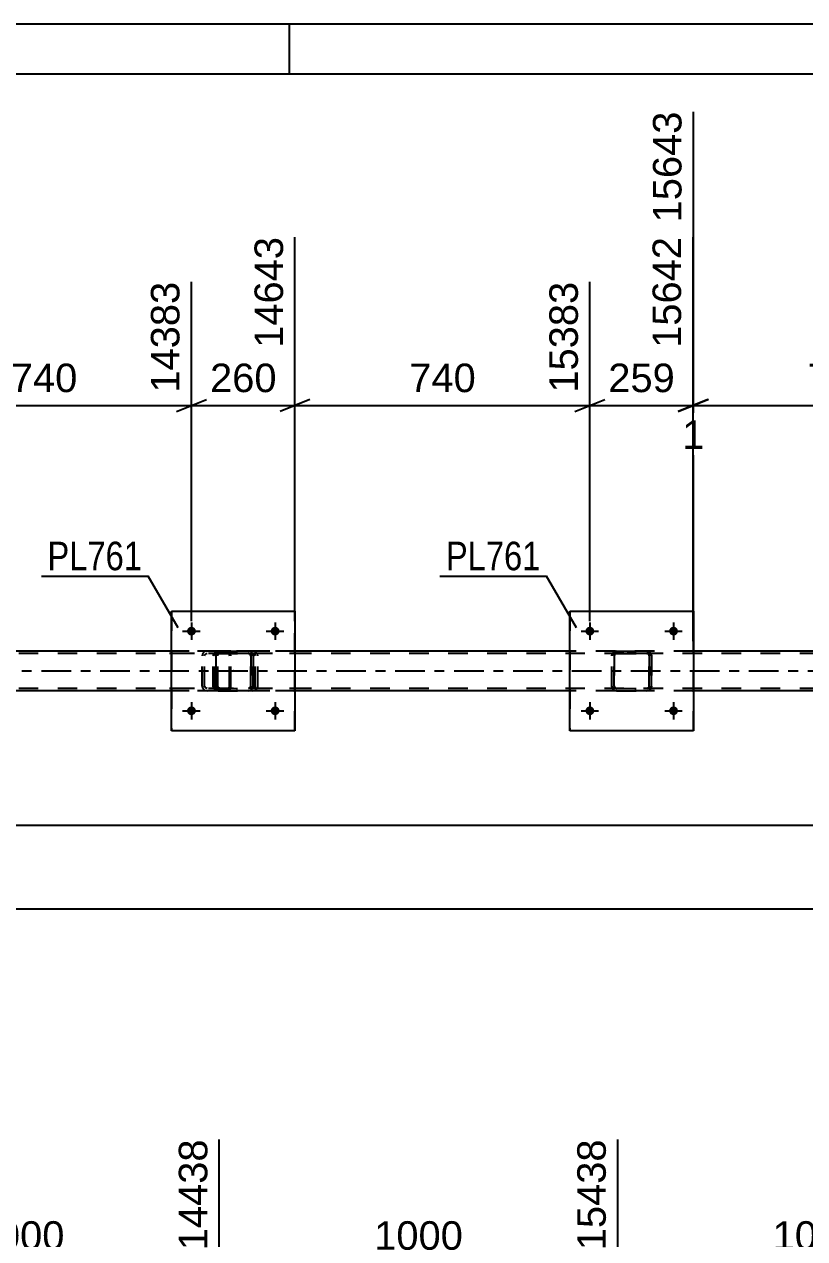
# Model space of a CAD drawing. Header units: millimetres. Extents: x 0 to 3377, y 0 to 1913.
# Drawn here: x 604.4 to 682.7, y 472 to 594 of the extents above; entities that cross this region are included whole.
import ezdxf

# ---------------------------------------------------------------- set-up
doc = ezdxf.new("R2010")
doc.units = ezdxf.units.MM
doc.linetypes.add('DXK_LINE_DOT2', pattern=[3.9198, 1.9599, -1.9599])
doc.linetypes.add('DXK_LINE_DOT3', pattern=[5.9187, 2.979, -0.9799, 0.9799, -0.9799])
doc.styles.add('Arial', font='ARIAL.TTF', dxfattribs={"height": 0.2})
doc.styles.add('Arial Narrow', font='ARIALN.TTF', dxfattribs={"height": 0.2})

# ---------------------------------------------------------------- blocks, each defined once
blk = doc.blocks.new('Unknown-203723820-1133')
at = {"color": 5, "linetype": 'Continuous'}
for p, q in [((841, 594), (0, 594)), ((631, 589), (631, 594)), ((836, 589), (5, 589))]:
    blk.add_line(p, q, dxfattribs=at)
blk = doc.blocks.new('Part-203723820-5994 - 5729')
at = {"color": 2, "linetype": 'Continuous'}
for p, q in [((659.15, 523.04), (659.15, 535.04)), ((659.15, 535.04), (659.15, 535.04)), ((659.15, 535.04), (671.55, 535.04)), ((671.55, 535.04), (671.55, 523.04)), ((659.15, 523.04), (659.15, 523.04)), ((671.55, 523.04), (659.15, 523.04))]:
    blk.add_line(p, q, dxfattribs=at)
at = {"color": 7, "linetype": 'DXK_LINE_DOT2'}
for p, q in [((659.15, 535.04), (659.15, 523.04)), ((659.15, 535.04), (659.15, 535.04)), ((671.55, 523.04), (671.55, 535.04)), ((659.15, 523.04), (659.15, 523.04))]:
    blk.add_line(p, q, dxfattribs=at)
blk = doc.blocks.new('Part-203723820-5863 - 5729')
at = {"color": 7, "linetype": 'DXK_LINE_DOT2'}
for p, q in [((623.35, 530.56), (623.39, 530.75)), ((623.39, 530.74), (623.35, 530.56)), ((623.61, 530.65), (623.66, 530.73)), ((623.66, 530.73), (623.61, 530.65)), ((623.65, 531.01), (623.83, 531.04)), ((623.83, 531.04), (623.65, 531)), ((623.66, 530.73), (623.74, 530.78)), ((623.74, 530.78), (623.66, 530.73)), ((623.74, 530.78), (623.83, 530.8)), ((623.83, 530.8), (623.74, 530.78)), ((623.83, 531.04), (626.87, 531.04)), ((623.83, 531.04), (623.83, 531.04)), ((623.83, 531.04), (626.87, 531.04)), ((623.83, 530.8), (626.87, 530.8)), ((623.83, 530.8), (623.83, 530.8)), ((626.87, 530.8), (623.83, 530.8)), ((626.87, 531.04), (626.87, 531.04)), ((626.87, 531.04), (627.05, 531.01)), ((627.06, 531), (626.87, 531.04)), ((626.87, 530.8), (626.87, 530.8)), ((626.87, 530.8), (626.97, 530.78)), ((626.96, 530.78), (626.87, 530.8)), ((626.96, 530.78), (626.97, 530.78)), ((627.04, 530.73), (626.96, 530.78)), ((626.97, 530.78), (627.04, 530.73)), ((627.04, 530.73), (627.1, 530.65)), ((627.09, 530.65), (627.04, 530.73)), ((627.31, 530.75), (627.35, 530.56)), ((627.35, 530.56), (627.32, 530.74)), ((623.35, 527.52), (623.35, 530.56)), ((623.35, 530.56), (623.35, 530.56)), ((623.35, 527.52), (623.35, 530.56)), ((623.59, 530.56), (623.61, 530.65)), ((623.61, 530.65), (623.59, 530.56)), ((623.59, 527.52), (623.59, 530.56)), ((623.59, 530.56), (623.59, 530.56)), ((623.59, 530.56), (623.59, 527.52)), ((627.11, 530.56), (627.09, 530.65)), ((627.1, 530.65), (627.11, 530.56)), ((627.11, 527.52), (627.11, 530.56)), ((627.11, 530.56), (627.11, 530.56)), ((627.11, 530.56), (627.11, 527.52)), ((627.35, 527.52), (627.35, 530.56)), ((627.35, 530.56), (627.35, 530.56)), ((627.35, 530.56), (627.35, 527.52)), ((623.35, 527.52), (623.35, 527.52)), ((623.39, 527.34), (623.35, 527.52)), ((623.35, 527.52), (623.39, 527.34)), ((623.59, 527.52), (623.59, 527.52)), ((623.61, 527.43), (623.59, 527.52)), ((623.59, 527.52), (623.61, 527.43)), ((623.66, 527.35), (623.61, 527.43)), ((623.61, 527.43), (623.66, 527.35)), ((623.65, 527.08), (623.65, 527.08)), ((623.83, 527.04), (623.65, 527.08)), ((623.65, 527.08), (623.83, 527.04)), ((623.74, 527.3), (623.66, 527.35)), ((623.66, 527.35), (623.74, 527.3)), ((623.83, 527.28), (623.74, 527.3)), ((623.74, 527.3), (623.83, 527.28)), ((623.83, 527.28), (626.87, 527.28)), ((623.83, 527.28), (623.83, 527.28)), ((623.83, 527.28), (626.87, 527.28)), ((623.83, 527.04), (626.87, 527.04)), ((623.83, 527.04), (623.83, 527.04)), ((623.83, 527.04), (626.87, 527.04)), ((626.97, 527.3), (626.87, 527.28)), ((626.87, 527.28), (626.96, 527.3)), ((626.87, 527.28), (626.87, 527.28)), ((627.05, 527.08), (626.87, 527.04)), ((626.87, 527.04), (627.06, 527.08)), ((626.87, 527.04), (626.87, 527.04)), ((626.96, 527.3), (627.04, 527.35)), ((627.04, 527.35), (626.97, 527.3)), ((627.1, 527.43), (627.04, 527.35)), ((627.04, 527.35), (627.09, 527.43)), ((627.09, 527.43), (627.11, 527.52)), ((627.11, 527.52), (627.1, 527.43)), ((627.11, 527.52), (627.11, 527.52)), ((627.35, 527.52), (627.31, 527.34)), ((627.32, 527.34), (627.35, 527.52)), ((627.35, 527.52), (627.35, 527.52))]:
    blk.add_line(p, q, dxfattribs=at)
at = {"color": 7, "linetype": 'DXK_LINE_DOT3'}
blk.add_line((625.36, 529.04), (625.35, 529.04), dxfattribs=at)
at = {"color": 7, "linetype": 'DXK_LINE_DOT2'}
for centre, start, end in [((623.83, 530.56), 112.5, 157.5), ((623.83, 530.56), 112.5, 157.5), ((626.87, 530.56), 22.5, 67.5), ((626.87, 530.56), 22.5, 67.5), ((623.83, 527.52), 202.5, 247.5), ((623.83, 527.52), 202.5, 247.5), ((626.87, 527.52), 292.5, 337.5), ((626.87, 527.52), 292.5, 337.5)]:
    blk.add_arc(centre, 0.48, start, end, dxfattribs=at)
blk = doc.blocks.new('Part-203723820-5740 - 5729')
at = {"color": 7, "linetype": 'DXK_LINE_DOT2'}
for p, q in [((663.35, 530.56), (663.39, 530.75)), ((663.39, 530.74), (663.35, 530.56)), ((663.61, 530.65), (663.66, 530.73)), ((663.66, 530.73), (663.61, 530.65)), ((663.65, 531.01), (663.83, 531.04)), ((663.83, 531.04), (663.65, 531)), ((663.66, 530.73), (663.74, 530.78)), ((663.74, 530.78), (663.66, 530.73)), ((663.74, 530.78), (663.83, 530.8)), ((663.83, 530.8), (663.74, 530.78)), ((663.83, 531.04), (666.87, 531.04)), ((663.83, 531.04), (663.83, 531.04)), ((663.83, 531.04), (666.87, 531.04)), ((663.83, 530.8), (666.87, 530.8)), ((663.83, 530.8), (663.83, 530.8)), ((666.87, 530.8), (663.83, 530.8)), ((666.87, 531.04), (666.87, 531.04)), ((666.87, 531.04), (667.05, 531.01)), ((667.06, 531), (666.87, 531.04)), ((666.87, 530.8), (666.87, 530.8)), ((666.87, 530.8), (666.97, 530.78)), ((666.96, 530.78), (666.87, 530.8)), ((666.96, 530.78), (666.97, 530.78)), ((667.04, 530.73), (666.96, 530.78)), ((666.97, 530.78), (667.04, 530.73)), ((667.04, 530.73), (667.1, 530.65)), ((667.09, 530.65), (667.04, 530.73)), ((667.31, 530.75), (667.35, 530.56)), ((667.35, 530.56), (667.32, 530.74)), ((663.35, 527.52), (663.35, 530.56)), ((663.35, 530.56), (663.35, 530.56)), ((663.35, 527.52), (663.35, 530.56)), ((663.59, 530.56), (663.61, 530.65)), ((663.61, 530.65), (663.59, 530.56)), ((663.59, 527.52), (663.59, 530.56)), ((663.59, 530.56), (663.59, 530.56)), ((663.59, 530.56), (663.59, 527.52)), ((667.11, 530.56), (667.09, 530.65)), ((667.1, 530.65), (667.11, 530.56)), ((667.11, 527.52), (667.11, 530.56)), ((667.11, 530.56), (667.11, 530.56)), ((667.11, 530.56), (667.11, 527.52)), ((667.35, 527.52), (667.35, 530.56)), ((667.35, 530.56), (667.35, 530.56)), ((667.35, 530.56), (667.35, 527.52)), ((663.35, 527.52), (663.35, 527.52)), ((663.39, 527.34), (663.35, 527.52)), ((663.35, 527.52), (663.39, 527.34)), ((663.59, 527.52), (663.59, 527.52)), ((663.61, 527.43), (663.59, 527.52)), ((663.59, 527.52), (663.61, 527.43)), ((663.66, 527.35), (663.61, 527.43)), ((663.61, 527.43), (663.66, 527.35)), ((663.65, 527.08), (663.65, 527.08)), ((663.83, 527.04), (663.65, 527.08)), ((663.65, 527.08), (663.83, 527.04)), ((663.74, 527.3), (663.66, 527.35)), ((663.66, 527.35), (663.74, 527.3)), ((663.83, 527.28), (663.74, 527.3)), ((663.74, 527.3), (663.83, 527.28)), ((663.83, 527.28), (666.87, 527.28)), ((663.83, 527.28), (663.83, 527.28)), ((663.83, 527.28), (666.87, 527.28)), ((663.83, 527.04), (666.87, 527.04)), ((663.83, 527.04), (663.83, 527.04)), ((663.83, 527.04), (666.87, 527.04)), ((666.97, 527.3), (666.87, 527.28)), ((666.87, 527.28), (666.96, 527.3)), ((666.87, 527.28), (666.87, 527.28)), ((667.05, 527.08), (666.87, 527.04)), ((666.87, 527.04), (667.06, 527.08)), ((666.87, 527.04), (666.87, 527.04)), ((666.96, 527.3), (667.04, 527.35)), ((667.04, 527.35), (666.97, 527.3)), ((667.1, 527.43), (667.04, 527.35)), ((667.04, 527.35), (667.09, 527.43)), ((667.09, 527.43), (667.11, 527.52)), ((667.11, 527.52), (667.1, 527.43)), ((667.11, 527.52), (667.11, 527.52)), ((667.35, 527.52), (667.31, 527.34)), ((667.32, 527.34), (667.35, 527.52)), ((667.35, 527.52), (667.35, 527.52))]:
    blk.add_line(p, q, dxfattribs=at)
at = {"color": 7, "linetype": 'DXK_LINE_DOT3'}
blk.add_line((665.36, 529.04), (665.35, 529.04), dxfattribs=at)
at = {"color": 7, "linetype": 'DXK_LINE_DOT2'}
for centre, start, end in [((663.83, 530.56), 112.5, 157.5), ((663.83, 530.56), 112.5, 157.5), ((666.87, 530.56), 22.5, 67.5), ((666.87, 530.56), 22.5, 67.5), ((663.83, 527.52), 202.5, 247.5), ((663.83, 527.52), 202.5, 247.5), ((666.87, 527.52), 292.5, 337.5), ((666.87, 527.52), 292.5, 337.5)]:
    blk.add_arc(centre, 0.48, start, end, dxfattribs=at)
blk = doc.blocks.new('Part-203723820-5755 - 5729')
at = {"color": 7, "linetype": 'DXK_LINE_DOT2'}
for p, q in [((766.49, 530.8), (91.16, 530.8)), ((631.55, 531.04), (619.15, 531.04)), ((671.55, 531.04), (659.15, 531.04)), ((766.49, 527.28), (91.16, 527.28)), ((631.55, 527.04), (619.15, 527.04)), ((671.55, 527.04), (659.15, 527.04))]:
    blk.add_line(p, q, dxfattribs=at)
at = {"color": 2, "linetype": 'Continuous'}
for p, q in [((619.15, 531.04), (591.55, 531.04)), ((659.15, 531.04), (631.55, 531.04)), ((699.15, 531.04), (671.55, 531.04)), ((619.15, 527.04), (591.55, 527.04)), ((659.15, 527.04), (631.55, 527.04)), ((699.15, 527.04), (671.55, 527.04))]:
    blk.add_line(p, q, dxfattribs=at)
at = {"color": 7, "linetype": 'DXK_LINE_DOT3'}
blk.add_line((91.16, 529.04), (766.49, 529.04), dxfattribs=at)
blk = doc.blocks.new('Part-203723820-5862 - 5729')
at = {"color": 2, "linetype": 'Continuous'}
for p, q in [((619.15, 523.04), (619.15, 535.04)), ((619.15, 535.04), (619.15, 535.04)), ((619.15, 535.04), (631.55, 535.04)), ((631.55, 535.04), (631.55, 523.04)), ((619.15, 523.04), (619.15, 523.04)), ((631.55, 523.04), (619.15, 523.04))]:
    blk.add_line(p, q, dxfattribs=at)
at = {"color": 7, "linetype": 'DXK_LINE_DOT2'}
for p, q in [((619.15, 535.04), (619.15, 523.04)), ((619.15, 535.04), (619.15, 535.04)), ((631.55, 523.04), (631.55, 535.04)), ((619.15, 523.04), (619.15, 523.04))]:
    blk.add_line(p, q, dxfattribs=at)
blk = doc.blocks.new('Part-203723820-5850 - 5729')
at = {"color": 7, "linetype": 'DXK_LINE_DOT2'}
for p, q in [((623.59, 530.75), (623.55, 530.56)), ((623.82, 530.65), (623.88, 530.73)), ((624.06, 531.04), (623.86, 531.01)), ((623.88, 530.73), (623.96, 530.78)), ((623.96, 530.78), (624.06, 530.8)), ((632.95, 531.04), (624.06, 531.04)), ((632.95, 530.8), (624.06, 530.8)), ((627.49, 531.01), (627.3, 531.04)), ((627.3, 530.8), (627.39, 530.78)), ((627.39, 530.78), (627.48, 530.73)), ((627.48, 530.73), (627.53, 530.65)), ((627.81, 530.56), (627.77, 530.75)), ((623.55, 527.52), (623.55, 530.56)), ((623.8, 530.56), (623.82, 530.65)), ((623.8, 527.52), (623.8, 530.56)), ((627.53, 530.65), (627.55, 530.56)), ((627.55, 527.52), (627.55, 530.56)), ((627.81, 527.52), (627.81, 530.56)), ((623.55, 527.52), (623.59, 527.34)), ((623.82, 527.43), (623.8, 527.52)), ((623.88, 527.35), (623.82, 527.43)), ((623.86, 527.08), (624.06, 527.04)), ((623.96, 527.3), (623.88, 527.35)), ((624.06, 527.28), (623.96, 527.3)), ((632.95, 527.28), (624.06, 527.28)), ((632.95, 527.04), (624.06, 527.04)), ((627.39, 527.3), (627.3, 527.28)), ((627.3, 527.04), (627.49, 527.08)), ((627.48, 527.35), (627.39, 527.3)), ((627.53, 527.43), (627.48, 527.35)), ((627.55, 527.52), (627.53, 527.43)), ((627.77, 527.34), (627.81, 527.52))]:
    blk.add_line(p, q, dxfattribs=at)
for centre, start, end in [((624.04, 530.54), 110.7583, 155.68), ((627.31, 530.54), 24.32, 69.2417), ((624.04, 527.54), 204.32, 249.2417), ((627.31, 527.54), 290.7583, 335.68)]:
    blk.add_arc(centre, 0.496, start, end, dxfattribs=at)
blk = doc.blocks.new('Bolt-203723820-5856 - 5729')
at = {"linetype": 'Continuous'}
for points in [[(620.71, 533.04), (620.72, 533.13), (620.75, 533.22), (620.8, 533.3), (620.86, 533.37), (620.93, 533.42), (621.02, 533.46), (621.11, 533.48), (621.2, 533.48), (621.29, 533.46), (621.37, 533.42), (621.45, 533.37), (621.51, 533.3), (621.56, 533.22), (621.58, 533.13), (621.59, 533.04), (621.58, 532.95), (621.56, 532.86), (621.51, 532.78), (621.45, 532.71), (621.37, 532.66), (621.29, 532.62), (621.2, 532.6), (621.11, 532.6), (621.02, 532.62), (620.93, 532.66), (620.86, 532.71), (620.8, 532.78), (620.75, 532.86), (620.72, 532.95)], [(629.11, 533.04), (629.12, 533.13), (629.15, 533.22), (629.2, 533.3), (629.26, 533.37), (629.33, 533.42), (629.42, 533.46), (629.51, 533.48), (629.6, 533.48), (629.69, 533.46), (629.77, 533.42), (629.85, 533.37), (629.91, 533.3), (629.96, 533.22), (629.98, 533.13), (629.99, 533.04), (629.98, 532.95), (629.96, 532.86), (629.91, 532.78), (629.85, 532.71), (629.77, 532.66), (629.69, 532.62), (629.6, 532.6), (629.51, 532.6), (629.42, 532.62), (629.33, 532.66), (629.26, 532.71), (629.2, 532.78), (629.15, 532.86), (629.12, 532.95)]]:
    blk.add_hatch(color=1, dxfattribs=at).paths.add_polyline_path(points)
at = {"color": 1, "linetype": 'Continuous'}
for p, q in [((621.15, 533.92), (621.15, 532.16)), ((629.55, 533.92), (629.55, 532.16)), ((620.27, 533.04), (622.03, 533.04)), ((628.67, 533.04), (630.43, 533.04))]:
    blk.add_line(p, q, dxfattribs=at)
blk = doc.blocks.new('Bolt-203723820-5857 - 5729')
at = {"linetype": 'Continuous'}
for points in [[(620.71, 525.04), (620.72, 525.13), (620.75, 525.22), (620.8, 525.3), (620.86, 525.37), (620.93, 525.42), (621.02, 525.46), (621.11, 525.48), (621.2, 525.48), (621.29, 525.46), (621.37, 525.42), (621.45, 525.37), (621.51, 525.3), (621.56, 525.22), (621.58, 525.13), (621.59, 525.04), (621.58, 524.95), (621.56, 524.86), (621.51, 524.78), (621.45, 524.71), (621.37, 524.66), (621.29, 524.62), (621.2, 524.6), (621.11, 524.6), (621.02, 524.62), (620.93, 524.66), (620.86, 524.71), (620.8, 524.78), (620.75, 524.86), (620.72, 524.95)], [(629.11, 525.04), (629.12, 525.13), (629.15, 525.22), (629.2, 525.3), (629.26, 525.37), (629.33, 525.42), (629.42, 525.46), (629.51, 525.48), (629.6, 525.48), (629.69, 525.46), (629.77, 525.42), (629.85, 525.37), (629.91, 525.3), (629.96, 525.22), (629.98, 525.13), (629.99, 525.04), (629.98, 524.95), (629.96, 524.86), (629.91, 524.78), (629.85, 524.71), (629.77, 524.66), (629.69, 524.62), (629.6, 524.6), (629.51, 524.6), (629.42, 524.62), (629.33, 524.66), (629.26, 524.71), (629.2, 524.78), (629.15, 524.86), (629.12, 524.95)]]:
    blk.add_hatch(color=1, dxfattribs=at).paths.add_polyline_path(points)
at = {"color": 1, "linetype": 'Continuous'}
for p, q in [((621.15, 525.92), (621.15, 524.16)), ((629.55, 525.92), (629.55, 524.16)), ((620.27, 525.04), (622.03, 525.04)), ((628.67, 525.04), (630.43, 525.04))]:
    blk.add_line(p, q, dxfattribs=at)
blk = doc.blocks.new('Bolt-203723820-5920 - 5729')
at = {"linetype": 'Continuous'}
for points in [[(660.71, 533.04), (660.72, 533.13), (660.75, 533.22), (660.8, 533.3), (660.86, 533.37), (660.93, 533.42), (661.02, 533.46), (661.11, 533.48), (661.2, 533.48), (661.29, 533.46), (661.37, 533.42), (661.45, 533.37), (661.51, 533.3), (661.56, 533.22), (661.58, 533.13), (661.59, 533.04), (661.58, 532.95), (661.56, 532.86), (661.51, 532.78), (661.45, 532.71), (661.37, 532.66), (661.29, 532.62), (661.2, 532.6), (661.11, 532.6), (661.02, 532.62), (660.93, 532.66), (660.86, 532.71), (660.8, 532.78), (660.75, 532.86), (660.72, 532.95)], [(669.11, 533.04), (669.12, 533.13), (669.15, 533.22), (669.2, 533.3), (669.26, 533.37), (669.33, 533.42), (669.42, 533.46), (669.51, 533.48), (669.6, 533.48), (669.69, 533.46), (669.77, 533.42), (669.85, 533.37), (669.91, 533.3), (669.96, 533.22), (669.98, 533.13), (669.99, 533.04), (669.98, 532.95), (669.96, 532.86), (669.91, 532.78), (669.85, 532.71), (669.77, 532.66), (669.69, 532.62), (669.6, 532.6), (669.51, 532.6), (669.42, 532.62), (669.33, 532.66), (669.26, 532.71), (669.2, 532.78), (669.15, 532.86), (669.12, 532.95)]]:
    blk.add_hatch(color=1, dxfattribs=at).paths.add_polyline_path(points)
at = {"color": 1, "linetype": 'Continuous'}
for p, q in [((661.15, 533.92), (661.15, 532.16)), ((669.55, 533.92), (669.55, 532.16)), ((660.27, 533.04), (662.03, 533.04)), ((668.67, 533.04), (670.43, 533.04))]:
    blk.add_line(p, q, dxfattribs=at)
blk = doc.blocks.new('Bolt-203723820-5921 - 5729')
at = {"linetype": 'Continuous'}
for points in [[(660.71, 525.04), (660.72, 525.13), (660.75, 525.22), (660.8, 525.3), (660.86, 525.37), (660.93, 525.42), (661.02, 525.46), (661.11, 525.48), (661.2, 525.48), (661.29, 525.46), (661.37, 525.42), (661.45, 525.37), (661.51, 525.3), (661.56, 525.22), (661.58, 525.13), (661.59, 525.04), (661.58, 524.95), (661.56, 524.86), (661.51, 524.78), (661.45, 524.71), (661.37, 524.66), (661.29, 524.62), (661.2, 524.6), (661.11, 524.6), (661.02, 524.62), (660.93, 524.66), (660.86, 524.71), (660.8, 524.78), (660.75, 524.86), (660.72, 524.95)], [(669.11, 525.04), (669.12, 525.13), (669.15, 525.22), (669.2, 525.3), (669.26, 525.37), (669.33, 525.42), (669.42, 525.46), (669.51, 525.48), (669.6, 525.48), (669.69, 525.46), (669.77, 525.42), (669.85, 525.37), (669.91, 525.3), (669.96, 525.22), (669.98, 525.13), (669.99, 525.04), (669.98, 524.95), (669.96, 524.86), (669.91, 524.78), (669.85, 524.71), (669.77, 524.66), (669.69, 524.62), (669.6, 524.6), (669.51, 524.6), (669.42, 524.62), (669.33, 524.66), (669.26, 524.71), (669.2, 524.78), (669.15, 524.86), (669.12, 524.95)]]:
    blk.add_hatch(color=1, dxfattribs=at).paths.add_polyline_path(points)
at = {"color": 1, "linetype": 'Continuous'}
for p, q in [((661.15, 525.92), (661.15, 524.16)), ((669.55, 525.92), (669.55, 524.16)), ((660.27, 525.04), (662.03, 525.04)), ((668.67, 525.04), (670.43, 525.04))]:
    blk.add_line(p, q, dxfattribs=at)
blk = doc.blocks.new('Part-203723820-5982 - 5729')
at = {"color": 7, "linetype": 'DXK_LINE_DOT2'}
for p, q in [((624.83, 531.04), (617.89, 531.04)), ((624.83, 530.8), (617.89, 530.8)), ((622.27, 530.75), (622.23, 530.56)), ((622.5, 530.65), (622.56, 530.73)), ((622.73, 531.04), (622.54, 531.01)), ((622.56, 530.73), (622.64, 530.78)), ((622.64, 530.78), (622.73, 530.8)), ((623.55, 530.8), (623.55, 531.04)), ((624.93, 531.01), (624.83, 531.04)), ((624.83, 530.8), (624.88, 530.78)), ((624.88, 530.78), (624.92, 530.73)), ((624.92, 530.73), (624.95, 530.65)), ((625.02, 530.9), (624.93, 531.01)), ((625.08, 530.75), (625.02, 530.9)), ((625.1, 530.56), (625.08, 530.75)), ((622.23, 527.52), (622.23, 530.56)), ((622.48, 530.56), (622.5, 530.65)), ((622.48, 527.52), (622.48, 530.56)), ((624.95, 530.65), (624.96, 530.56)), ((624.96, 527.52), (624.96, 530.56)), ((625.1, 527.52), (625.1, 530.56)), ((624.83, 527.28), (617.89, 527.28)), ((624.83, 527.04), (617.89, 527.04)), ((622.23, 527.52), (622.27, 527.34)), ((622.5, 527.43), (622.48, 527.52)), ((622.56, 527.35), (622.5, 527.43)), ((622.54, 527.08), (622.73, 527.04)), ((622.64, 527.3), (622.56, 527.35)), ((622.73, 527.28), (622.64, 527.3)), ((623.55, 527.04), (623.55, 527.28)), ((624.88, 527.3), (624.83, 527.28)), ((624.83, 527.04), (624.93, 527.08)), ((624.92, 527.35), (624.88, 527.3)), ((624.95, 527.43), (624.92, 527.35)), ((624.93, 527.08), (625.02, 527.18)), ((624.96, 527.52), (624.95, 527.43)), ((625.02, 527.18), (625.08, 527.34)), ((625.08, 527.34), (625.1, 527.52))]:
    blk.add_line(p, q, dxfattribs=at)
for centre, start, end in [((622.72, 530.55), 111.1941, 156.1506), ((622.72, 527.54), 203.8494, 248.8059)]:
    blk.add_arc(centre, 0.492, start, end, dxfattribs=at)
blk = doc.blocks.new('StraightDimension-203723820-9085 - 5729')
at = {"color": 7, "linetype": 'Continuous'}
for p, q in [((631.55, 534.04), (631.55, 572.62)), ((661.15, 534.04), (661.15, 568.12)), ((633.05, 556.3), (630.05, 555.1)), ((659.65, 555.1), (662.65, 556.3)), ((631.55, 555.7), (661.15, 555.7))]:
    blk.add_line(p, q, dxfattribs=at)
at = {"color": 0}
blk.add_wipeout([(650.29, 556.45), (650.29, 560.65), (642.42, 560.65), (642.42, 556.45)], dxfattribs=at)
at = {"color": 3, "style": 'Arial'}
blk.add_text('740', height=2.865, dxfattribs=at).set_placement((643.02, 557.05))
at = {"color": 0, "linetype": 'Continuous'}
blk.add_wipeout([(660.55, 568.72), (656.35, 568.72), (656.35, 556.4), (660.55, 556.4)], dxfattribs=at)
at = {"color": 3, "linetype": 'Continuous', "style": 'Arial'}
blk.add_text('15383', height=2.865, rotation=90.0002, dxfattribs=at).set_placement((659.95, 557))
blk = doc.blocks.new('StraightDimension-203723820-6089 - 5729')
at = {"color": 7, "linetype": 'Continuous'}
blk.add_line((57.32, 513.54), (766.49, 513.54), dxfattribs=at)
blk = doc.blocks.new('StraightDimension-203723820-6110 - 5729')
at = {"color": 7, "linetype": 'Continuous'}
blk.add_line((56.68, 505.15), (767.13, 505.15), dxfattribs=at)
blk = doc.blocks.new('StraightDimension-203723820-9082 - 5729')
at = {"color": 7, "linetype": 'Continuous'}
for p, q in [((671.55, 532.04), (671.55, 585.22)), ((701.15, 534.04), (701.15, 568.12)), ((673.05, 556.3), (670.05, 555.1)), ((699.65, 555.1), (702.65, 556.3)), ((671.55, 555.7), (701.15, 555.7))]:
    blk.add_line(p, q, dxfattribs=at)
at = {"color": 0}
blk.add_wipeout([(690.29, 556.45), (690.29, 560.65), (682.42, 560.65), (682.42, 556.45)], dxfattribs=at)
at = {"color": 3, "style": 'Arial'}
blk.add_text('740', height=2.865, dxfattribs=at).set_placement((683.02, 557.05))
at = {"color": 0, "linetype": 'Continuous'}
blk.add_wipeout([(700.55, 568.72), (696.35, 568.72), (696.35, 556.4), (700.55, 556.4)], dxfattribs=at)
at = {"color": 3, "linetype": 'Continuous', "style": 'Arial'}
blk.add_text('16383', height=2.865, rotation=90.0002, dxfattribs=at).set_placement((699.95, 557))
blk = doc.blocks.new('StraightDimension-203723820-9083 - 5729')
at = {"color": 7, "linetype": 'Continuous'}
for p, q in [((671.55, 532.04), (671.55, 585.22)), ((671.51, 532.04), (671.51, 572.62)), ((670.01, 555.1), (673.01, 556.3)), ((673.05, 556.3), (670.05, 555.1)), ((671.51, 555.7), (671.55, 555.7))]:
    blk.add_line(p, q, dxfattribs=at)
at = {"color": 0, "linetype": 'Continuous'}
blk.add_wipeout([(670.95, 585.82), (666.75, 585.82), (666.75, 573.5), (670.95, 573.5)], dxfattribs=at)
at = {"color": 0}
blk.add_wipeout([(673.24, 550.75), (673.24, 554.95), (669.82, 554.95), (669.82, 550.75)], dxfattribs=at)
at = {"color": 3, "linetype": 'Continuous', "style": 'Arial'}
blk.add_text('15643', height=2.865, rotation=90.0002, dxfattribs=at).set_placement((670.35, 574.1))
at = {"color": 3, "style": 'Arial'}
blk.add_text('1', height=2.87, dxfattribs=at).set_placement((670.42, 551.35))
blk = doc.blocks.new('StraightDimension-203723820-9084 - 5729')
at = {"color": 7, "linetype": 'Continuous'}
for p, q in [((671.51, 532.04), (671.51, 572.62)), ((661.15, 534.04), (661.15, 568.12)), ((659.65, 555.1), (662.65, 556.3)), ((673.01, 556.3), (670.01, 555.1)), ((661.15, 555.7), (671.51, 555.7))]:
    blk.add_line(p, q, dxfattribs=at)
at = {"color": 0}
blk.add_wipeout([(670.27, 556.45), (670.27, 560.65), (662.4, 560.65), (662.4, 556.45)], dxfattribs=at)
at = {"color": 3, "style": 'Arial'}
blk.add_text('259', height=2.865, dxfattribs=at).set_placement((663, 557.05))
at = {"color": 0, "linetype": 'Continuous'}
blk.add_wipeout([(670.91, 573.22), (666.71, 573.22), (666.71, 560.9), (670.91, 560.9)], dxfattribs=at)
at = {"color": 3, "linetype": 'Continuous', "style": 'Arial'}
blk.add_text('15642', height=2.865, rotation=90.0002, dxfattribs=at).set_placement((670.31, 561.5))
blk = doc.blocks.new('StraightDimension-203723820-9086 - 5729')
at = {"color": 7, "linetype": 'Continuous'}
for p, q in [((631.55, 534.04), (631.55, 572.62)), ((621.15, 534.04), (621.15, 568.12)), ((619.65, 555.1), (622.65, 556.3)), ((633.05, 556.3), (630.05, 555.1)), ((621.15, 555.7), (631.55, 555.7))]:
    blk.add_line(p, q, dxfattribs=at)
at = {"color": 0}
blk.add_wipeout([(630.29, 556.45), (630.29, 560.65), (622.42, 560.65), (622.42, 556.45)], dxfattribs=at)
at = {"color": 3, "style": 'Arial'}
blk.add_text('260', height=2.865, dxfattribs=at).set_placement((623.02, 557.05))
at = {"color": 0, "linetype": 'Continuous'}
blk.add_wipeout([(630.95, 573.22), (626.75, 573.22), (626.75, 560.9), (630.95, 560.9)], dxfattribs=at)
at = {"color": 3, "linetype": 'Continuous', "style": 'Arial'}
blk.add_text('14643', height=2.865, rotation=90.0002, dxfattribs=at).set_placement((630.35, 561.5))
blk = doc.blocks.new('StraightDimension-203723820-9087 - 5729')
at = {"color": 7, "linetype": 'Continuous'}
for p, q in [((591.55, 534.04), (591.55, 572.62)), ((621.15, 534.04), (621.15, 568.12)), ((593.05, 556.3), (590.05, 555.1)), ((619.65, 555.1), (622.65, 556.3)), ((591.55, 555.7), (621.15, 555.7))]:
    blk.add_line(p, q, dxfattribs=at)
at = {"color": 0}
blk.add_wipeout([(610.29, 556.45), (610.29, 560.65), (602.42, 560.65), (602.42, 556.45)], dxfattribs=at)
at = {"color": 3, "style": 'Arial'}
blk.add_text('740', height=2.865, dxfattribs=at).set_placement((603.02, 557.05))
at = {"color": 0, "linetype": 'Continuous'}
blk.add_wipeout([(620.55, 568.72), (616.35, 568.72), (616.35, 556.4), (620.55, 556.4)], dxfattribs=at)
at = {"color": 3, "linetype": 'Continuous', "style": 'Arial'}
blk.add_text('14383', height=2.865, rotation=90.0002, dxfattribs=at).set_placement((619.95, 557))
blk = doc.blocks.new('StraightDimension-203723820-3560 - 2969')
at = {"color": 7, "linetype": 'Continuous'}
for p, q in [((663.95, 433.15), (663.95, 481.97)), ((703.95, 433.15), (703.95, 481.97)), ((665.45, 470.15), (662.45, 468.95)), ((702.45, 468.95), (705.45, 470.15)), ((663.95, 469.55), (703.95, 469.55))]:
    blk.add_line(p, q, dxfattribs=at)
at = {"color": 0}
blk.add_wipeout([(689, 470.3), (689, 474.5), (678.9, 474.5), (678.9, 470.3)], dxfattribs=at)
at = {"color": 3, "style": 'Arial'}
blk.add_text('1000', height=2.865, dxfattribs=at).set_placement((679.5, 470.9))
at = {"color": 0, "linetype": 'Continuous'}
blk.add_wipeout([(703.35, 482.57), (699.15, 482.57), (699.15, 470.25), (703.35, 470.25)], dxfattribs=at)
at = {"color": 3, "linetype": 'Continuous', "style": 'Arial'}
blk.add_text('16438', height=2.865, rotation=90.0002, dxfattribs=at).set_placement((702.75, 470.85))
blk = doc.blocks.new('StraightDimension-203723820-3570 - 2969')
at = {"color": 7, "linetype": 'Continuous'}
for p, q in [((623.95, 433.15), (623.95, 481.97)), ((663.95, 433.15), (663.95, 481.97)), ((625.45, 470.15), (622.45, 468.95)), ((662.45, 468.95), (665.45, 470.15)), ((623.95, 469.55), (663.95, 469.55))]:
    blk.add_line(p, q, dxfattribs=at)
at = {"color": 0}
blk.add_wipeout([(649, 470.3), (649, 474.5), (638.9, 474.5), (638.9, 470.3)], dxfattribs=at)
at = {"color": 3, "style": 'Arial'}
blk.add_text('1000', height=2.865, dxfattribs=at).set_placement((639.5, 470.9))
at = {"color": 0, "linetype": 'Continuous'}
blk.add_wipeout([(663.35, 482.57), (659.15, 482.57), (659.15, 470.25), (663.35, 470.25)], dxfattribs=at)
at = {"color": 3, "linetype": 'Continuous', "style": 'Arial'}
blk.add_text('15438', height=2.865, rotation=90.0002, dxfattribs=at).set_placement((662.75, 470.85))
blk = doc.blocks.new('StraightDimension-203723820-3580 - 2969')
at = {"color": 7, "linetype": 'Continuous'}
for p, q in [((583.95, 432.4), (583.95, 481.97)), ((623.95, 433.15), (623.95, 481.97)), ((585.45, 470.15), (582.45, 468.95)), ((622.45, 468.95), (625.45, 470.15)), ((583.95, 469.55), (623.95, 469.55))]:
    blk.add_line(p, q, dxfattribs=at)
at = {"color": 0}
blk.add_wipeout([(609, 470.3), (609, 474.5), (598.9, 474.5), (598.9, 470.3)], dxfattribs=at)
at = {"color": 3, "style": 'Arial'}
blk.add_text('1000', height=2.865, dxfattribs=at).set_placement((599.5, 470.9))
at = {"color": 0, "linetype": 'Continuous'}
blk.add_wipeout([(623.35, 482.57), (619.15, 482.57), (619.15, 470.25), (623.35, 470.25)], dxfattribs=at)
at = {"color": 3, "linetype": 'Continuous', "style": 'Arial'}
blk.add_text('14438', height=2.865, rotation=90.0002, dxfattribs=at).set_placement((622.75, 470.85))
blk = doc.blocks.new('Mark-203723820-5858 - 5729')
at = {"color": 0}
blk.add_wipeout([(616.21, 539.16), (616.21, 542.16), (606.7, 542.16), (606.7, 539.16)], dxfattribs=at)
blk.add_wipeout([(616.21, 539.16), (616.21, 542.16), (606.7, 542.16), (606.7, 539.16)], dxfattribs=at)
at = {"color": 30, "linetype": 'Continuous'}
for p in [(606.1, 538.56), (619.81, 533.36)]:
    blk.add_line(p, (616.81, 538.56), dxfattribs=at)
at = {"color": 3, "style": 'Arial Narrow'}
blk.add_text('PL761', height=2.863, dxfattribs=at).set_placement((606.7, 539.16))
blk = doc.blocks.new('Mark-203723820-5990 - 5729')
at = {"color": 0}
blk.add_wipeout([(656.21, 539.16), (656.21, 542.16), (646.7, 542.16), (646.7, 539.16)], dxfattribs=at)
blk.add_wipeout([(656.21, 539.16), (656.21, 542.16), (646.7, 542.16), (646.7, 539.16)], dxfattribs=at)
at = {"color": 30, "linetype": 'Continuous'}
for p in [(646.1, 538.56), (659.81, 533.36)]:
    blk.add_line(p, (656.81, 538.56), dxfattribs=at)
at = {"color": 3, "style": 'Arial Narrow'}
blk.add_text('PL761', height=2.863, dxfattribs=at).set_placement((646.7, 539.16))

msp = doc.modelspace()

# ---------------------------------------------------------------- block references
for name in ['Unknown-203723820-1133', 'Part-203723820-5862 - 5729', 'Part-203723820-5994 - 5729', 'Bolt-203723820-5856 - 5729', 'Bolt-203723820-5920 - 5729', 'Part-203723820-5755 - 5729', 'Part-203723820-5982 - 5729', 'Part-203723820-5863 - 5729', 'Part-203723820-5850 - 5729', 'Part-203723820-5740 - 5729', 'Bolt-203723820-5857 - 5729', 'Bolt-203723820-5921 - 5729']:
    msp.add_blockref(name, (0, 0))

# ---------------------------------------------------------------- next in the draw order: block references
for name in ['StraightDimension-203723820-9082 - 5729', 'StraightDimension-203723820-9085 - 5729', 'StraightDimension-203723820-6089 - 5729', 'StraightDimension-203723820-3560 - 2969']:
    msp.add_blockref(name, (0, 0))

# ---------------------------------------------------------------- next in the draw order: block references
for name in ['StraightDimension-203723820-9083 - 5729', 'StraightDimension-203723820-9086 - 5729', 'StraightDimension-203723820-6110 - 5729', 'StraightDimension-203723820-3570 - 2969']:
    msp.add_blockref(name, (0, 0))

# ---------------------------------------------------------------- next in the draw order: block references
for name in ['StraightDimension-203723820-9087 - 5729', 'StraightDimension-203723820-9084 - 5729', 'StraightDimension-203723820-3580 - 2969']:
    msp.add_blockref(name, (0, 0))

# ---------------------------------------------------------------- next in the draw order: block references
for name in ['Mark-203723820-5858 - 5729', 'Mark-203723820-5990 - 5729']:
    msp.add_blockref(name, (0, 0))

doc.saveas('drawing.dxf')
